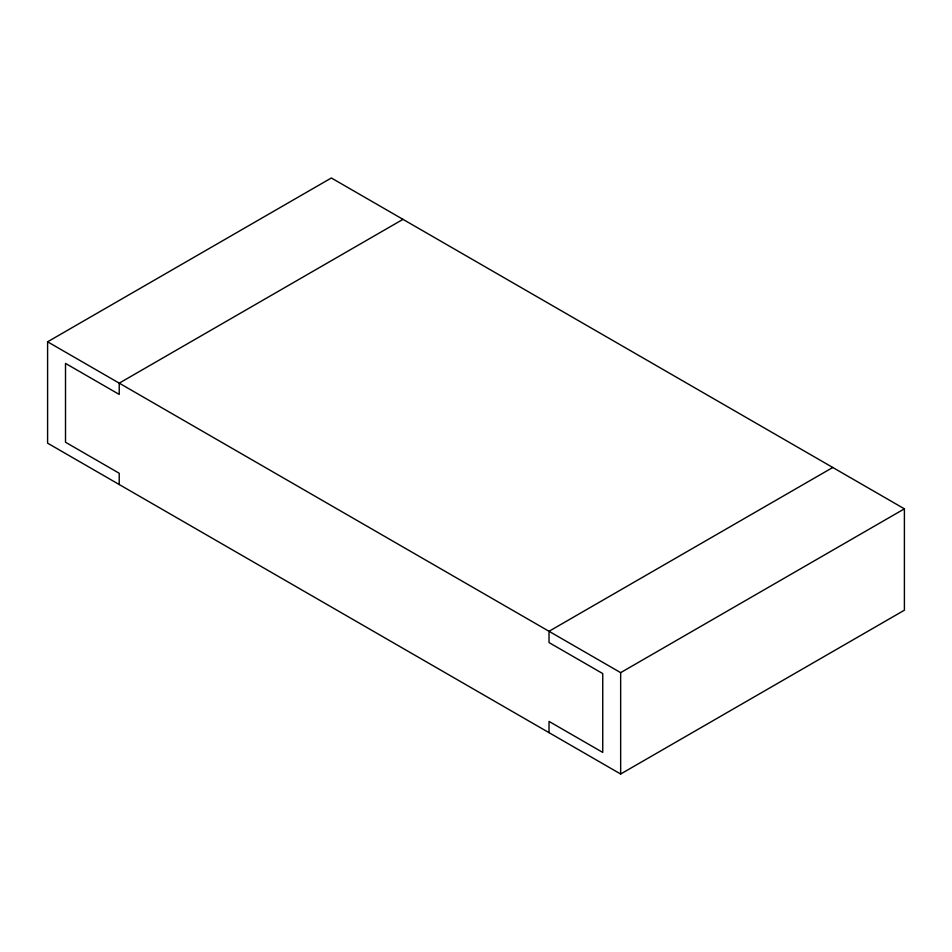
<?xml version="1.0" encoding="UTF-8"?>
<svg xmlns="http://www.w3.org/2000/svg" width="952" height="952" viewBox="0 0 952 952"><rect width="100%" height="100%" fill="white"/><g stroke="black" fill="none" stroke-linecap="round" stroke-linejoin="round"><path stroke-width="1.43" d="M47.6 341.804L331.344 177.988L904.4 508.832L904.4 610.196L620.656 774.012L47.6 443.168L47.6 341.804L620.656 672.647L904.4 508.832M402.982 219.341L119.226 383.156L119.226 394.425L65.509 363.402L65.509 442.24L119.226 473.263L119.226 484.52M832.774 467.48L549.018 631.295L549.018 642.564L602.747 673.576L602.747 752.413L549.018 721.402L549.018 732.659M620.656 672.647L620.656 774.012"/></g></svg>
